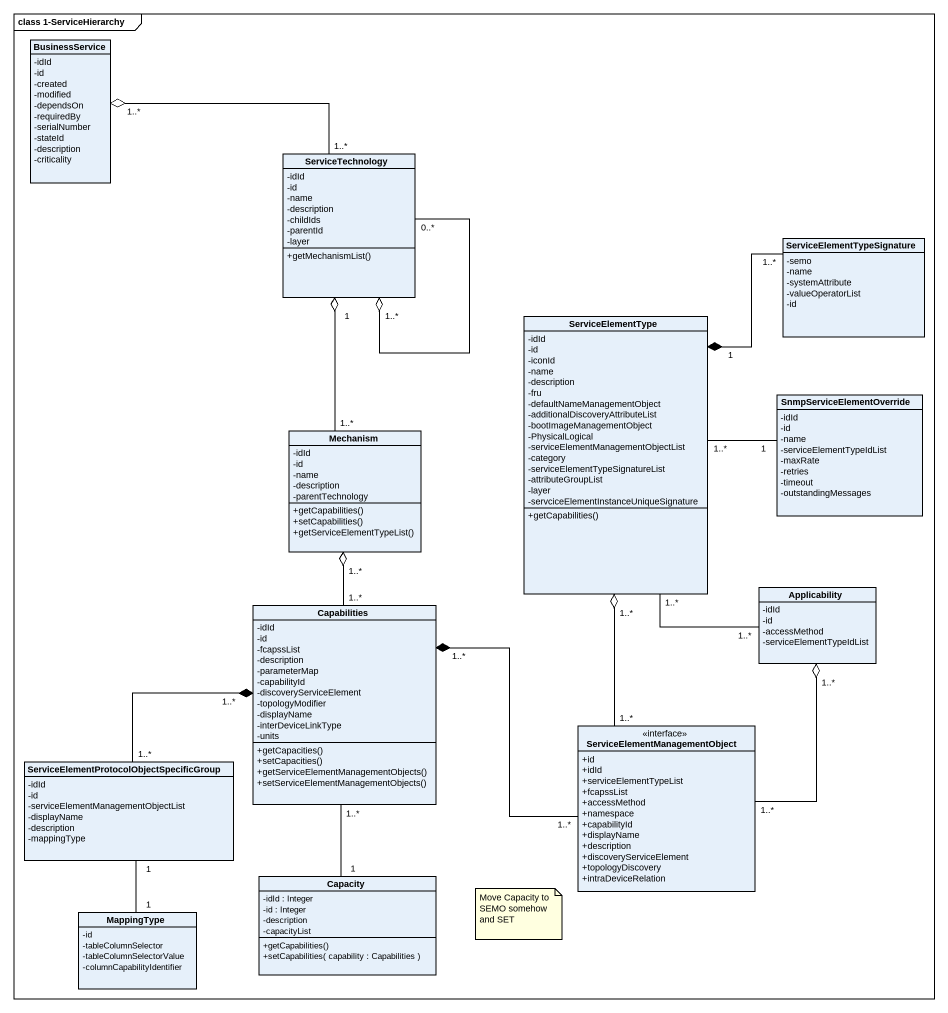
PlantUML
@startuml
mainframe class 1-ServiceHierarchy
hide circle
hide empty members
skinparam classAttributeIconSize 0
class BusinessService {
  -idId
  -id
  -created
  -modified
  -dependsOn
  -requiredBy
  -serialNumber
  -stateId
  -description
  -criticality
}
class ServiceTechnology {
  -idId
  -id
  -name
  -description
  -childIds
  -parentId
  -layer
  +getMechanismList()
}
class ServiceElementTypeSignature {
  -semo
  -name
  -systemAttribute
  -valueOperatorList
  -id
}
class ServiceElementType {
  -idId
  -id
  -iconId
  -name
  -description
  -fru
  -defaultNameManagementObject
  -additionalDiscoveryAttributeList
  -bootImageManagementObject
  -PhysicalLogical
  -serviceElementManagementObjectList
  -category
  -serviceElementTypeSignatureList
  -attributeGroupList
  -layer
  -servciceElementInstanceUniqueSignature
  +getCapabilities()
}
class SnmpServiceElementOverride {
  -idId
  -id
  -name
  -serviceElementTypeIdList
  -maxRate
  -retries
  -timeout
  -outstandingMessages
}
class Mechanism {
  -idId
  -id
  -name
  -description
  -parentTechnology
  +getCapabilities()
  +setCapabilities()
  +getServiceElementTypeList()
}
class Capabilities {
  -idId
  -id
  -fcapssList
  -description
  -parameterMap
  -capabilityId
  -discoveryServiceElement
  -topologyModifier
  -displayName
  -interDeviceLinkType
  -units
  +getCapacities()
  +setCapacities()
  +getServiceElementManagementObjects()
  +setServiceElementManagementObjects()
}
class Applicability {
  -idId
  -id
  -accessMethod
  -serviceElementTypeIdList
}
interface "ServiceElementManagementObject" as ServiceElementManagementObje {
  +id
  +idId
  +serviceElementTypeList
  +fcapssList
  +accessMethod
  +namespace
  +capabilityId
  +displayName
  +description
  +discoveryServiceElement
  +topologyDiscovery
  +intraDeviceRelation
}
class "ServiceElementProtocolObjectSpecificGroup" as ServiceElementProtocolObject {
  -idId
  -id
  -serviceElementManagementObjectList
  -displayName
  -description
  -mappingType
}
class Capacity {
  -idId : Integer
  -id : Integer
  -description
  -capacityList
  +getCapabilities()
  +setCapabilities( capability : Capabilities )
}
class MappingType {
  -id
  -tableColumnSelector
  -tableColumnSelectorValue
  -columnCapabilityIdentifier
}
BusinessService "1..*" o-right- "1..*" ServiceTechnology
ServiceTechnology "1..*" o-- "0..*" ServiceTechnology
ServiceTechnology "1" o-- "1..*" Mechanism
ServiceElementType "1" *-up- "1..*" ServiceElementTypeSignature
ServiceElementType "1..*" -right- "1" SnmpServiceElementOverride
ServiceElementType "1..*" -- "1..*" Applicability
ServiceElementType "1..*" o-- "1..*" ServiceElementManagementObje
Mechanism "1..*" o-- "1..*" Capabilities
Capabilities "1..*" *-right- "1..*" ServiceElementManagementObje
Capabilities "1..*" *-left- "1..*" ServiceElementProtocolObject
Capabilities "1..*" -- "1" Capacity
Applicability "1..*" o-- "1..*" ServiceElementManagementObje
ServiceElementProtocolObject "1" -- "1" MappingType
note as N1
  Move Capacity to SEMO somehow and SET
end note
@enduml
